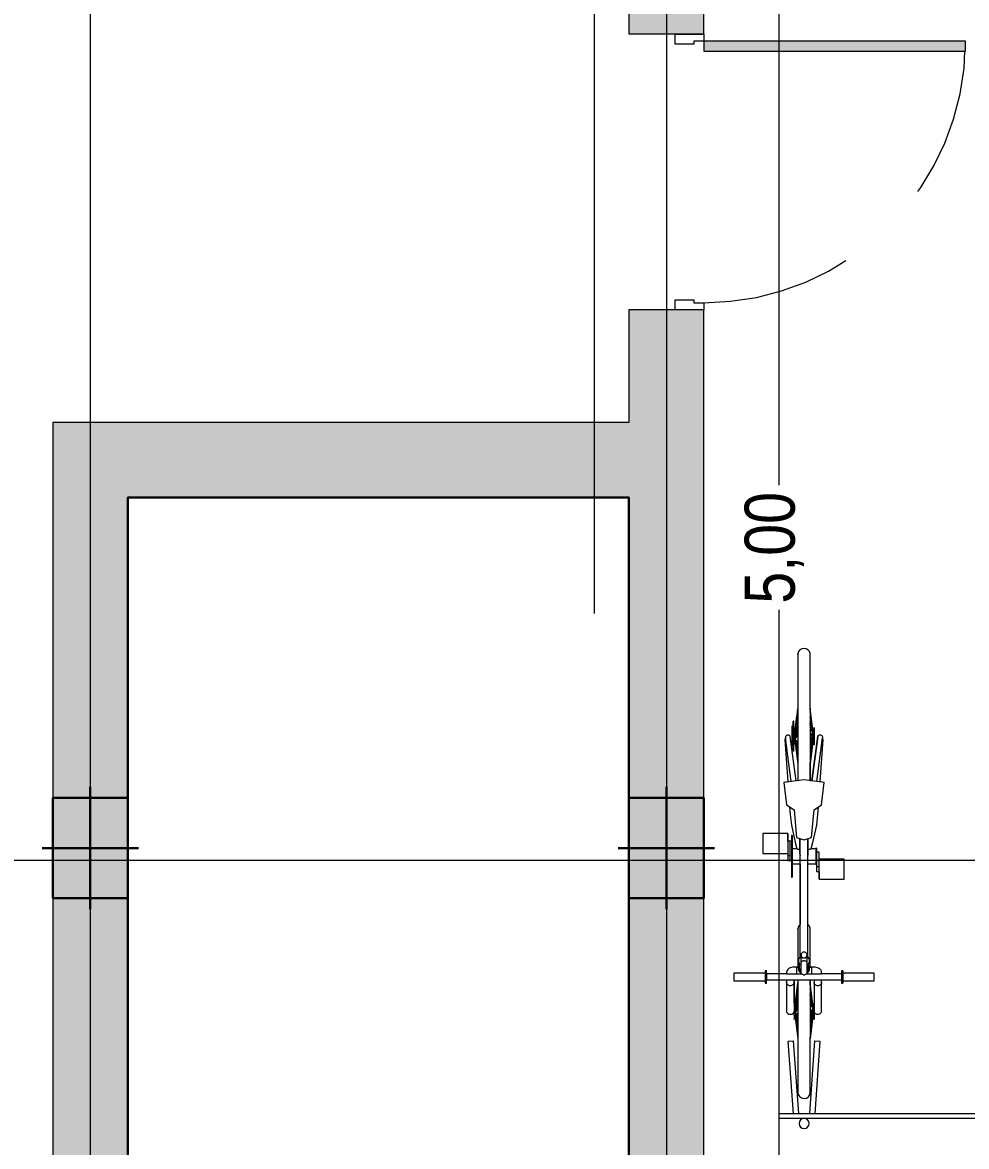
# Model space of a CAD drawing. Header units: centimetres. Extents: x -4381 to 5639, y -3920 to 4826.
# Drawn here: x 99.661 to 103.43, y 70.899 to 75.388 of the extents above; entities that cross this region are included whole.
import ezdxf

# ---------------------------------------------------------------- set-up
doc = ezdxf.new("R2010")
doc.units = ezdxf.units.CM
doc.header["$MEASUREMENT"] = 0
doc.linetypes.add('Dashed', pattern=[0.564444, 0.282222, -0.282222])
doc.linetypes.add('POINTILLE', pattern=[0.1, 0.06, -0.04])
for name, color, linetype, lineweight in [('01- MOBILIER_Pen_No__7', 7, 'Continuous', 5), ('0_Pen_No__1', 7, 'Continuous', 5), ('Cotations_Pen_No__2', 8, 'Continuous', 5), ('Dalles_Pen_No__1', 7, 'Continuous', 5), ('FILES_Pen_No__101', 252, 'Continuous', 5), ('FILES_Pen_No__2', 8, 'Continuous', 5), ('Poteaux Hafsa', 4, 'Continuous', 30), ('Structural - Bearing_Pen_No__1', 7, 'Continuous', 5), ('Structural - Bearing_Pen_No__7', 7, 'Continuous', 5), ('Voile ha', 200, 'Continuous', 30)]:
    doc.layers.add(name, color=color, linetype=linetype, lineweight=lineweight)
doc.layers.add('0_Pen_No__58', color=7, linetype='Continuous', lineweight=5, true_color=0xdf0000)
doc.layers.add('Elevator_Pen_No__161', color=7, linetype='Continuous', lineweight=5, true_color=0x6a6a6a)
doc.layers.add('Structural - Bearing', color=7, linetype='Continuous')
doc.styles.add('GENERATED_STYLE_2', font='')
doc.styles.get('GENERATED_STYLE_2').set_extended_font_data('Arial Narrow Occidental')

# ---------------------------------------------------------------- blocks, each defined once
blk = doc.blocks.new('P1')
at = {"layer": 'Poteaux Hafsa', "lineweight": 30}
blk.add_hatch(color=256, dxfattribs=at).paths.add_polyline_path([(0, 0.3), (0, 0), (0.4, 0), (0.4, 0.3)])
at = {"layer": 'Poteaux Hafsa', "color": 144, "lineweight": 30}
for p, q in [((0.2, -0.0418), (0.2, 0.3418)), ((0.4441, 0.15), (-0.0441, 0.15))]:
    blk.add_line(p, q, dxfattribs=at)
blk.add_lwpolyline([(0, 0.3), (0, 0), (0.4, 0), (0.4, 0.3)], close=True, dxfattribs=at)

msp = doc.modelspace()

# ---------------------------------------------------------------- hatches: boundary and pattern name
at = {"layer": 'Elevator_Pen_No__161', "linetype": 'Continuous', "ltscale": 10}
for points in [[(99.80677, 71.91563), (100.05677, 71.91563), (100.05677, 72.16563), (99.80677, 72.16563)], [(102.10677, 71.91563), (102.35677, 71.91563), (102.35677, 72.16563), (102.10677, 72.16563)]]:
    msp.add_hatch(color=256, dxfattribs=at).paths.add_polyline_path(points)
at = {"layer": 'Structural - Bearing', "linetype": 'Continuous', "lineweight": 0, "ltscale": 10, "true_color": 0x000000}
for points in [[(102.08177, 75.79063), (102.08177, 75.34063), (102.26677, 75.34063), (102.38177, 75.34063), (102.38177, 75.79063)], [(100.08177, 73.49063), (102.08177, 73.49063), (102.08177, 73.79063), (99.78177, 73.79063)]]:
    msp.add_hatch(color=18, dxfattribs=at).paths.add_polyline_path(points)
at = {"layer": 'Structural - Bearing', "linetype": 'Continuous', "lineweight": 0, "ltscale": 10, "true_color": 0xffffff}
msp.add_hatch(color=7, dxfattribs=at).paths.add_polyline_path([(103.42577, 75.31263), (102.38177, 75.31263), (102.38177, 75.27263), (103.42577, 75.27263)])
at = {"layer": 'Structural - Bearing', "linetype": 'Continuous', "lineweight": 0, "ltscale": 10, "true_color": 0x000000}
h = msp.add_hatch(color=18, dxfattribs=at)
h.paths.add_polyline_path([(102.08177, 66.59063), (102.10677, 66.61563), (102.10677, 66.86563), (102.35677, 66.86563), (102.38177, 66.89063), (102.38177, 74.24063), (102.26677, 74.24063), (102.08177, 74.24063)])
h.paths.add_polyline_path([(102.35677, 71.91563), (102.10677, 71.91563), (102.10677, 72.16563), (102.35677, 72.16563)], flags=0)
h = msp.add_hatch(color=18, dxfattribs=at)
h.paths.add_polyline_path([(99.78177, 65.79063), (100.08177, 65.49063), (100.08177, 73.49063), (99.78177, 73.79063)])
h.paths.add_polyline_path([(100.05677, 66.61563), (99.80677, 66.61563), (99.80677, 66.86563), (100.05677, 66.86563)], flags=0)
h.paths.add_polyline_path([(100.05677, 71.91563), (99.80677, 71.91563), (99.80677, 72.16563), (100.05677, 72.16563)], flags=0)

# ---------------------------------------------------------------- linework, layer by layer
at = {"layer": '01- MOBILIER_Pen_No__7', "linetype": 'Continuous', "ltscale": 10}
for p, q in [((102.75679, 72.86671), (102.75647, 72.64581)), ((102.80646, 72.64828), (102.80599, 72.86715)), ((102.75647, 72.64581), (102.74649, 72.5633)), ((102.74649, 72.55425), (102.75647, 72.63798)), ((102.74708, 72.55918), (102.75647, 72.64835)), ((102.75647, 72.64835), (102.75651, 72.35957)), ((102.81647, 72.56349), (102.80646, 72.64828)), ((102.80646, 72.64828), (102.80651, 72.35958)), ((102.81549, 72.57066), (102.80646, 72.64828)), ((102.81647, 72.56349), (102.80647, 72.63648)), ((102.74148, 72.59749), (102.73848, 72.59748)), ((102.74148, 72.59749), (102.73848, 72.59748)), ((102.73848, 72.59748), (102.73848, 72.57748)), ((102.7385, 72.47748), (102.73848, 72.59748)), ((102.74148, 72.57249), (102.74148, 72.59749)), ((102.7415, 72.47749), (102.74148, 72.59749)), ((102.74649, 72.5628), (102.75309, 72.6182)), ((102.74649, 72.54723), (102.75647, 72.61549)), ((102.75219, 72.56448), (102.75648, 72.59376)), ((102.75501, 72.58376), (102.75648, 72.59029)), ((102.80679, 72.61113), (102.80647, 72.61344)), ((102.81647, 72.56164), (102.80647, 72.61275)), ((102.81216, 72.56682), (102.80647, 72.5959)), ((102.73848, 72.57748), (102.73248, 72.57748)), ((102.73248, 72.57748), (102.73249, 72.49748)), ((102.73549, 72.49748), (102.73548, 72.57748)), ((102.74448, 72.55749), (102.74148, 72.57249)), ((102.74448, 72.55749), (102.74148, 72.57249)), ((102.74687, 72.55749), (102.74448, 72.55749)), ((102.74448, 72.55749), (102.74449, 72.51749)), ((102.74687, 72.55749), (102.74448, 72.55749)), ((102.74649, 72.53904), (102.75648, 72.58359)), ((102.74649, 72.5633), (102.74681, 72.56552)), ((102.74649, 72.5633), (102.74649, 72.55769)), ((102.74649, 72.5633), (102.74649, 72.56108)), ((102.74649, 72.5633), (102.74654, 72.56328)), ((102.74649, 72.5628), (102.74687, 72.56269)), ((102.74676, 72.56164), (102.74649, 72.56162)), ((102.7467, 72.56114), (102.74649, 72.56108)), ((102.74649, 72.56069), (102.74658, 72.5611)), ((102.74649, 72.56108), (102.74649, 72.55769)), ((102.74649, 72.56069), (102.74664, 72.56061)), ((102.74649, 72.55925), (102.74708, 72.55918)), ((102.74649, 72.55769), (102.74692, 72.55789)), ((102.74692, 72.55789), (102.74649, 72.55769)), ((102.74649, 72.55425), (102.74649, 72.55307)), ((102.74649, 72.55307), (102.74735, 72.55315)), ((102.74649, 72.54723), (102.74649, 72.54501)), ((102.74649, 72.53066), (102.75648, 72.54613)), ((102.74649, 72.54501), (102.74792, 72.54542)), ((102.74692, 72.55789), (102.74687, 72.55749)), ((102.74947, 72.53737), (102.75648, 72.56864)), ((102.75648, 72.55749), (102.75398, 72.55749)), ((102.75502, 72.56211), (102.75648, 72.56437)), ((102.8085, 72.57527), (102.80648, 72.58803)), ((102.81648, 72.55688), (102.80648, 72.57994)), ((102.81349, 72.55512), (102.80648, 72.5713)), ((102.80758, 72.5575), (102.80648, 72.56165)), ((102.81246, 72.5575), (102.80648, 72.5575)), ((102.8135, 72.54808), (102.80648, 72.54263)), ((102.81648, 72.54633), (102.80648, 72.53856)), ((102.81102, 72.5575), (102.80873, 72.5661)), ((102.81139, 72.5686), (102.81066, 72.57449)), ((102.81132, 72.5575), (102.81066, 72.56164)), ((102.81349, 72.55512), (102.81648, 72.55353)), ((102.81648, 72.54978), (102.8135, 72.54808)), ((102.81546, 72.55922), (102.81648, 72.5588)), ((102.81603, 72.55791), (102.81648, 72.55824)), ((102.81603, 72.55791), (102.81648, 72.55794)), ((102.81648, 72.55794), (102.81603, 72.55791)), ((102.81621, 72.5575), (102.81603, 72.55791)), ((102.81848, 72.5575), (102.81621, 72.5575)), ((102.81848, 72.5575), (102.81621, 72.5575)), ((102.81648, 72.55824), (102.81641, 72.55883)), ((102.81648, 72.55794), (102.81647, 72.56349)), ((102.81648, 72.55824), (102.81647, 72.56349)), ((102.81648, 72.55794), (102.81648, 72.55824)), ((102.81648, 72.55353), (102.81648, 72.55688)), ((102.81648, 72.54633), (102.81648, 72.54978)), ((102.82148, 72.5725), (102.81848, 72.5575)), ((102.82148, 72.5725), (102.81848, 72.5575)), ((102.81848, 72.5575), (102.81849, 72.5175)), ((102.82149, 72.5025), (102.82148, 72.5725)), ((102.82148, 72.5725), (102.82149, 72.5025)), ((102.70815, 72.52393), (102.70485, 72.5237)), ((102.70485, 72.5237), (102.7167, 72.35459)), ((102.70715, 72.53446), (102.70696, 72.53274)), ((102.70696, 72.53274), (102.70815, 72.52393)), ((102.70772, 72.53608), (102.70715, 72.53446)), ((102.73086, 72.35636), (102.70715, 72.5313)), ((102.70866, 72.5376), (102.70772, 72.53608)), ((102.70975, 72.53877), (102.70866, 72.5376)), ((102.71179, 72.54026), (102.70975, 72.53877)), ((102.71252, 72.54059), (102.71179, 72.54026)), ((102.71414, 72.54119), (102.71252, 72.54059)), ((102.71584, 72.54154), (102.71414, 72.54119)), ((102.71757, 72.54165), (102.71584, 72.54154)), ((102.71928, 72.5415), (102.71757, 72.54165)), ((102.72092, 72.54111), (102.71928, 72.5415)), ((102.72244, 72.54048), (102.72092, 72.54111)), ((102.72379, 72.53963), (102.72244, 72.54048)), ((102.72493, 72.53859), (102.72379, 72.53963)), ((102.72601, 72.53711), (102.72493, 72.53859)), ((102.72671, 72.53539), (102.72601, 72.53711)), ((102.73186, 72.49739), (102.72671, 72.53539)), ((102.75063, 72.35884), (102.72671, 72.53539)), ((102.74449, 72.51749), (102.74149, 72.50249)), ((102.74792, 72.51749), (102.74449, 72.51749)), ((102.74649, 72.53904), (102.74649, 72.53604)), ((102.74649, 72.53604), (102.74947, 72.53737)), ((102.74649, 72.53066), (102.74649, 72.52725)), ((102.74649, 72.52725), (102.74947, 72.5289)), ((102.74649, 72.5231), (102.74649, 72.51969)), ((102.74948, 72.52146), (102.74649, 72.5231)), ((102.74649, 72.51969), (102.75649, 72.50422)), ((102.74649, 72.51728), (102.7465, 72.51428)), ((102.74869, 72.5163), (102.74649, 72.51728)), ((102.7465, 72.51428), (102.7465, 72.51167)), ((102.7465, 72.51428), (102.7565, 72.46973)), ((102.74659, 72.51387), (102.7465, 72.51389)), ((102.7465, 72.51167), (102.7565, 72.44342)), ((102.74682, 72.50945), (102.7565, 72.42844)), ((102.74688, 72.51749), (102.74693, 72.51709)), ((102.74947, 72.5289), (102.75649, 72.53975)), ((102.74948, 72.52146), (102.75649, 72.5106)), ((102.74978, 72.51461), (102.75649, 72.48469)), ((102.75044, 72.51359), (102.75093, 72.50949)), ((102.75649, 72.51749), (102.75204, 72.51749)), ((102.75213, 72.51096), (102.75503, 72.49122)), ((102.7522, 72.51049), (102.75649, 72.49138)), ((102.75399, 72.51749), (102.75503, 72.51287)), ((102.8135, 72.53977), (102.80649, 72.51334)), ((102.81648, 72.53806), (102.80649, 72.5004)), ((102.81648, 72.52972), (102.80649, 72.46668)), ((102.81178, 72.52035), (102.80649, 72.48696)), ((102.80759, 72.5175), (102.80649, 72.5175)), ((102.81648, 72.52232), (102.8065, 72.44156)), ((102.81584, 72.5171), (102.8065, 72.42798)), ((102.81648, 72.51369), (102.8065, 72.42671)), ((102.8065, 72.42798), (102.81648, 72.51151)), ((102.81067, 72.51335), (102.80874, 72.5089)), ((102.81133, 72.5175), (102.81102, 72.5175)), ((102.83626, 72.53541), (102.8124, 72.35885)), ((102.8124, 72.35885), (102.83626, 72.53541)), ((102.81648, 72.5412), (102.8135, 72.53977)), ((102.81648, 72.53217), (102.81477, 72.5316)), ((102.81634, 72.51157), (102.8155, 72.50433)), ((102.81648, 72.52379), (102.81552, 72.52365)), ((102.81648, 72.51706), (102.81584, 72.5171)), ((102.81849, 72.5175), (102.81589, 72.5175)), ((102.81604, 72.51709), (102.81621, 72.5175)), ((102.81621, 72.5175), (102.81604, 72.51709)), ((102.81648, 72.51706), (102.81604, 72.51709)), ((102.81605, 72.51291), (102.81648, 72.51369)), ((102.81648, 72.51279), (102.81605, 72.51291)), ((102.81621, 72.5175), (102.81849, 72.5175)), ((102.81648, 72.51151), (102.81634, 72.51157)), ((102.81642, 72.51617), (102.81648, 72.51619)), ((102.81648, 72.53806), (102.81648, 72.5412)), ((102.81648, 72.52972), (102.81648, 72.53217)), ((102.81648, 72.52232), (102.81648, 72.52379)), ((102.81648, 72.51151), (102.81648, 72.51706)), ((102.81648, 72.51619), (102.81648, 72.51706)), ((102.81648, 72.51151), (102.81648, 72.51619)), ((102.81849, 72.5175), (102.82149, 72.5025)), ((102.82149, 72.5025), (102.81849, 72.5175)), ((102.83217, 72.35638), (102.85582, 72.53133)), ((102.83675, 72.53678), (102.83626, 72.53541)), ((102.83855, 72.53917), (102.83675, 72.53678)), ((102.84186, 72.54106), (102.83855, 72.53917)), ((102.84506, 72.54166), (102.84186, 72.54106)), ((102.84827, 72.54137), (102.84506, 72.54166)), ((102.84633, 72.35461), (102.85813, 72.52372)), ((102.85122, 72.54026), (102.84827, 72.54137)), ((102.85382, 72.53824), (102.85122, 72.54026)), ((102.85549, 72.53564), (102.85382, 72.53824)), ((102.85482, 72.52396), (102.85601, 72.53276)), ((102.85813, 72.52372), (102.85482, 72.52396)), ((102.85601, 72.53276), (102.85549, 72.53564)), ((102.73249, 72.49748), (102.73186, 72.49739)), ((102.73549, 72.49748), (102.73249, 72.49748)), ((102.7415, 72.47749), (102.7385, 72.47748)), ((102.75312, 72.45677), (102.7565, 72.42663)), ((102.75456, 72.47835), (102.7565, 72.46515)), ((102.75475, 72.47753), (102.75503, 72.47515)), ((102.80851, 72.49972), (102.80649, 72.49505)), ((102.80651, 72.35958), (102.8065, 72.42798)), ((102.78151, 72.3627), (102.70152, 72.35269)), ((102.7167, 72.35459), (102.70152, 72.35269)), ((102.70152, 72.35269), (102.71153, 72.26269)), ((102.86152, 72.35272), (102.78151, 72.3627)), ((102.8124, 72.35885), (102.80651, 72.35958)), ((102.86152, 72.35272), (102.84633, 72.35461)), ((102.85153, 72.26272), (102.86152, 72.35272)), ((102.71153, 72.26269), (102.72371, 72.25457)), ((102.71153, 72.26269), (102.74153, 72.2427)), ((102.72371, 72.25457), (102.72582, 72.22443)), ((102.74153, 72.2427), (102.75155, 72.1327)), ((102.81155, 72.13271), (102.82153, 72.24271)), ((102.82153, 72.24271), (102.85153, 72.26272)), ((102.83725, 72.22445), (102.83935, 72.25459)), ((102.83935, 72.25459), (102.85153, 72.26272)), ((102.72582, 72.22443), (102.73106, 72.18184)), ((102.83203, 72.18186), (102.83725, 72.22445)), ((102.71655, 72.14878), (102.61655, 72.14877)), ((102.61655, 72.14877), (102.61656, 72.06877)), ((102.71655, 72.11818), (102.71655, 72.14878)), ((102.71655, 72.14878), (102.71657, 72.04124)), ((102.73106, 72.18184), (102.74637, 72.11285)), ((102.81674, 72.11286), (102.83203, 72.18186)), ((102.73155, 72.11818), (102.71655, 72.11818)), ((102.72657, 72.04125), (102.72655, 72.11818)), ((102.73455, 72.14048), (102.73155, 72.14048)), ((102.73155, 72.14048), (102.73155, 72.11818)), ((102.73155, 72.14048), (102.73158, 71.97448)), ((102.73155, 72.14048), (102.73455, 72.14048)), ((102.73456, 72.08748), (102.73455, 72.14048)), ((102.73455, 72.14048), (102.73458, 71.97448)), ((102.74637, 72.11285), (102.75317, 72.08749)), ((102.75155, 72.1327), (102.78155, 72.1227)), ((102.76456, 72.06775), (102.76455, 72.12837)), ((102.76663, 71.65614), (102.76655, 72.1277)), ((102.78155, 72.1227), (102.81155, 72.13271)), ((102.79663, 71.65615), (102.79655, 72.12771)), ((102.79856, 72.06776), (102.79855, 72.12837)), ((102.80995, 72.0875), (102.81674, 72.11286)), ((102.61656, 72.06877), (102.71656, 72.06878)), ((102.71656, 72.06878), (102.71657, 72.04124)), ((102.72656, 72.06004), (102.71656, 72.06004)), ((102.75317, 72.08749), (102.73456, 72.08748)), ((102.75317, 72.08749), (102.75384, 72.08729)), ((102.75384, 72.08729), (102.7548, 72.08703)), ((102.7548, 72.08703), (102.75578, 72.08679)), ((102.75578, 72.08679), (102.75713, 72.08649)), ((102.75713, 72.08649), (102.75869, 72.08621)), ((102.75869, 72.08621), (102.76038, 72.08598)), ((102.76038, 72.08598), (102.76217, 72.08583)), ((102.76217, 72.08583), (102.76398, 72.08577)), ((102.76398, 72.08577), (102.76456, 72.08579)), ((102.76456, 72.06775), (102.76482, 72.06493)), ((102.76482, 72.06493), (102.76533, 72.06304)), ((102.76533, 72.06304), (102.76559, 72.06209)), ((102.76559, 72.06209), (102.76656, 72.05995)), ((102.79656, 72.05996), (102.79754, 72.0621)), ((102.79754, 72.0621), (102.79765, 72.06252)), ((102.79765, 72.06252), (102.7983, 72.06493)), ((102.7983, 72.06493), (102.79856, 72.06776)), ((102.79856, 72.0858), (102.79914, 72.08578)), ((102.79914, 72.08578), (102.80095, 72.08583)), ((102.80095, 72.08583), (102.80273, 72.08599)), ((102.80273, 72.08599), (102.80443, 72.08622)), ((102.80443, 72.08622), (102.80599, 72.0865)), ((102.80599, 72.0865), (102.80734, 72.0868)), ((102.80734, 72.0868), (102.80825, 72.08703)), ((102.80825, 72.08703), (102.80845, 72.08708)), ((102.80845, 72.08708), (102.80978, 72.08744)), ((102.80978, 72.08744), (102.80995, 72.0875)), ((102.82856, 72.0875), (102.80995, 72.0875)), ((102.83156, 72.0905), (102.82856, 72.0905)), ((102.82856, 72.0905), (102.82856, 72.0875)), ((102.82856, 72.0905), (102.82857, 72.0245)), ((102.82856, 72.0905), (102.83156, 72.0905)), ((102.83156, 72.07374), (102.83156, 72.0905)), ((102.83156, 72.0905), (102.83157, 71.9968)), ((102.84156, 72.07374), (102.83156, 72.07374)), ((102.84157, 72.0462), (102.84156, 72.07374)), ((102.84158, 71.9662), (102.84156, 72.07374)), ((102.71657, 72.04124), (102.73157, 72.04125)), ((102.73157, 72.04125), (102.73158, 71.97448)), ((102.73457, 72.02748), (102.76657, 72.02749)), ((102.73458, 71.97448), (102.73457, 72.02748)), ((102.76657, 72.02749), (102.76661, 71.78521)), ((102.79657, 72.02749), (102.82857, 72.0275)), ((102.79661, 71.78524), (102.79657, 72.02749)), ((102.82857, 72.0275), (102.82857, 72.0245)), ((102.82857, 72.0245), (102.83157, 72.0245)), ((102.82857, 72.0245), (102.83157, 72.0245)), ((102.83157, 72.0245), (102.83157, 71.9968)), ((102.84157, 72.0156), (102.83157, 72.01559)), ((102.94157, 72.04621), (102.84157, 72.0462)), ((102.94158, 71.96621), (102.94157, 72.04621)), ((102.73158, 71.97448), (102.73458, 71.97448)), ((102.73158, 71.97448), (102.73458, 71.97448)), ((102.83157, 71.9968), (102.84157, 71.9968)), ((102.84157, 71.9968), (102.84158, 71.9662)), ((102.84158, 71.9662), (102.94158, 71.96621)), ((102.75679, 71.76737), (102.75664, 71.61526)), ((102.80661, 71.76565), (102.80617, 71.76998)), ((102.80663, 71.61527), (102.80661, 71.76565)), ((102.76096, 71.64796), (102.75997, 71.64438)), ((102.76258, 71.65132), (102.76096, 71.64796)), ((102.76478, 71.65435), (102.76258, 71.65132)), ((102.76749, 71.65697), (102.76478, 71.65435)), ((102.76963, 71.65842), (102.76749, 71.65697)), ((102.76981, 71.66548), (102.76963, 71.66347)), ((102.76963, 71.66347), (102.76981, 71.66146)), ((102.76964, 71.58756), (102.76963, 71.66347)), ((102.76981, 71.65628), (102.76963, 71.65752)), ((102.77035, 71.66744), (102.76981, 71.66548)), ((102.76981, 71.66146), (102.77035, 71.65951)), ((102.77035, 71.65507), (102.76981, 71.65628)), ((102.77035, 71.65951), (102.77124, 71.65768)), ((102.77124, 71.65394), (102.77035, 71.65507)), ((102.77124, 71.66927), (102.77036, 71.66744)), ((102.77243, 71.67092), (102.77124, 71.66927)), ((102.77124, 71.65768), (102.77244, 71.65602)), ((102.77244, 71.65292), (102.77124, 71.65394)), ((102.77391, 71.67235), (102.77243, 71.67092)), ((102.77244, 71.65602), (102.77392, 71.65459)), ((102.77392, 71.65204), (102.77244, 71.65292)), ((102.77563, 71.67351), (102.77391, 71.67235)), ((102.77392, 71.65459), (102.77563, 71.65343)), ((102.77563, 71.65132), (102.77392, 71.65204)), ((102.77752, 71.67436), (102.77563, 71.67351)), ((102.77563, 71.65343), (102.77753, 71.65258)), ((102.77753, 71.6508), (102.77563, 71.65132)), ((102.77954, 71.67489), (102.77752, 71.67436)), ((102.77753, 71.65258), (102.77955, 71.65206)), ((102.77955, 71.65047), (102.77753, 71.6508)), ((102.78163, 71.67506), (102.77954, 71.67489)), ((102.77955, 71.65206), (102.78163, 71.65188)), ((102.78163, 71.65036), (102.77955, 71.65047)), ((102.78371, 71.67489), (102.78163, 71.67506)), ((102.78163, 71.65188), (102.78371, 71.65206)), ((102.78371, 71.65047), (102.78163, 71.65036)), ((102.78573, 71.67437), (102.78371, 71.67489)), ((102.78371, 71.65206), (102.78573, 71.65258)), ((102.78574, 71.6508), (102.78371, 71.65047)), ((102.78763, 71.67351), (102.78573, 71.67437)), ((102.78573, 71.65258), (102.78763, 71.65344)), ((102.78763, 71.65132), (102.78574, 71.6508)), ((102.78934, 71.67235), (102.78763, 71.67351)), ((102.78763, 71.65344), (102.78934, 71.6546)), ((102.78934, 71.65204), (102.78763, 71.65132)), ((102.79082, 71.67093), (102.78934, 71.67235)), ((102.78934, 71.6546), (102.79082, 71.65602)), ((102.79082, 71.65292), (102.78934, 71.65204)), ((102.79202, 71.66927), (102.79082, 71.67093)), ((102.79082, 71.65602), (102.79202, 71.65768)), ((102.79202, 71.65394), (102.79082, 71.65292)), ((102.7929, 71.66744), (102.79202, 71.66927)), ((102.79202, 71.65768), (102.79291, 71.65951)), ((102.79291, 71.65507), (102.79202, 71.65394)), ((102.79345, 71.66549), (102.7929, 71.66744)), ((102.79291, 71.65951), (102.79345, 71.66146)), ((102.79345, 71.65628), (102.79291, 71.65507)), ((102.79363, 71.66347), (102.79345, 71.66549)), ((102.79345, 71.66146), (102.79363, 71.66347)), ((102.79363, 71.65752), (102.79345, 71.65628)), ((102.79364, 71.58756), (102.79363, 71.66347)), ((102.79577, 71.65698), (102.79363, 71.65843)), ((102.79848, 71.65436), (102.79577, 71.65698)), ((102.80068, 71.65133), (102.79848, 71.65436)), ((102.8023, 71.64797), (102.80068, 71.65133)), ((102.8033, 71.64439), (102.8023, 71.64797)), ((102.71653, 71.60559), (102.71314, 71.60055)), ((102.7211, 71.60927), (102.71653, 71.60559)), ((102.72637, 71.61166), (102.7211, 71.60927)), ((102.73625, 71.61415), (102.72637, 71.61166)), ((102.7464, 71.61514), (102.73625, 71.61415)), ((102.75664, 71.61526), (102.7464, 71.61514)), ((102.75164, 71.61526), (102.75164, 71.58755)), ((102.75164, 71.61526), (102.76072, 71.61526)), ((102.75997, 71.64438), (102.75963, 71.64069)), ((102.75963, 71.63992), (102.75963, 71.64069)), ((102.75963, 71.64069), (102.75997, 71.637)), ((102.75963, 71.63992), (102.75997, 71.63623)), ((102.75997, 71.61255), (102.75964, 71.60886)), ((102.75964, 71.60886), (102.75997, 71.60517)), ((102.75964, 71.60808), (102.75964, 71.60886)), ((102.75964, 71.60808), (102.75997, 71.60439)), ((102.75997, 71.637), (102.76096, 71.63343)), ((102.75997, 71.63623), (102.76096, 71.63265)), ((102.76096, 71.61613), (102.75997, 71.61255)), ((102.75997, 71.60517), (102.76097, 71.60159)), ((102.75997, 71.60439), (102.76097, 71.60081)), ((102.76096, 71.63343), (102.76258, 71.63007)), ((102.76096, 71.63265), (102.76258, 71.62929)), ((102.76258, 71.61948), (102.76096, 71.61613)), ((102.76258, 71.63007), (102.76478, 71.62703)), ((102.76258, 71.62929), (102.76478, 71.62626)), ((102.76364, 71.62094), (102.76258, 71.61948)), ((102.76364, 71.60886), (102.76363, 71.62784)), ((102.76364, 71.60886), (102.76391, 71.60584)), ((102.76391, 71.60584), (102.76472, 71.60291)), ((102.76472, 71.60291), (102.76605, 71.60017)), ((102.76478, 71.62703), (102.76749, 71.62442)), ((102.76478, 71.62626), (102.76749, 71.62364)), ((102.76749, 71.62442), (102.76964, 71.62297)), ((102.76749, 71.62364), (102.76964, 71.62219)), ((102.76982, 71.63414), (102.76963, 71.63294)), ((102.77036, 71.6353), (102.76982, 71.63414)), ((102.77124, 71.63639), (102.77036, 71.6353)), ((102.77244, 71.63737), (102.77124, 71.63639)), ((102.77392, 71.63822), (102.77244, 71.63737)), ((102.77563, 71.63891), (102.77392, 71.63822)), ((102.77753, 71.63941), (102.77563, 71.63891)), ((102.77955, 71.63972), (102.77753, 71.63941)), ((102.78163, 71.63983), (102.77955, 71.63972)), ((102.78372, 71.63972), (102.78163, 71.63983)), ((102.78574, 71.63941), (102.78372, 71.63972)), ((102.78763, 71.63891), (102.78574, 71.63941)), ((102.78935, 71.63822), (102.78763, 71.63891)), ((102.79083, 71.63737), (102.78935, 71.63822)), ((102.79203, 71.63639), (102.79083, 71.63737)), ((102.79291, 71.6353), (102.79203, 71.63639)), ((102.79345, 71.63414), (102.79291, 71.6353)), ((102.79363, 71.63295), (102.79345, 71.63414)), ((102.79363, 71.62297), (102.79578, 71.62442)), ((102.79364, 71.6222), (102.79578, 71.62364)), ((102.79578, 71.62442), (102.79849, 71.62704)), ((102.79578, 71.62364), (102.79849, 71.62626)), ((102.79723, 71.60017), (102.79855, 71.60292)), ((102.79849, 71.62704), (102.80069, 71.63008)), ((102.79849, 71.62626), (102.80069, 71.6293)), ((102.79855, 71.60292), (102.79936, 71.60585)), ((102.79936, 71.60585), (102.79964, 71.60886)), ((102.79964, 71.60886), (102.79963, 71.62785)), ((102.80069, 71.61949), (102.79964, 71.62094)), ((102.80069, 71.63008), (102.80231, 71.63343)), ((102.80069, 71.6293), (102.80231, 71.63266)), ((102.80231, 71.61613), (102.80069, 71.61949)), ((102.80231, 71.63343), (102.8033, 71.63701)), ((102.80231, 71.63266), (102.8033, 71.63623)), ((102.8033, 71.61256), (102.80231, 71.61613)), ((102.80231, 71.6016), (102.8033, 71.60518)), ((102.80231, 71.60082), (102.8033, 71.6044)), ((102.80255, 71.61527), (102.81164, 71.61527)), ((102.80363, 71.6407), (102.8033, 71.64439)), ((102.8033, 71.63701), (102.80363, 71.6407)), ((102.8033, 71.63623), (102.80363, 71.63992)), ((102.80364, 71.60887), (102.8033, 71.61256)), ((102.8033, 71.60518), (102.80364, 71.60887)), ((102.8033, 71.6044), (102.80364, 71.60809)), ((102.80363, 71.63992), (102.80363, 71.6407)), ((102.80364, 71.60809), (102.80364, 71.60887)), ((102.81687, 71.61515), (102.80663, 71.61527)), ((102.81164, 71.61527), (102.81164, 71.58756)), ((102.8267, 71.61423), (102.81687, 71.61515)), ((102.83472, 71.61249), (102.8267, 71.61423)), ((102.83978, 71.61062), (102.83472, 71.61249)), ((102.84419, 71.60803), (102.83978, 71.61062)), ((102.84831, 71.60381), (102.84419, 71.60803)), ((102.85073, 71.59882), (102.84831, 71.60381)), ((102.62664, 71.59052), (102.50164, 71.5905)), ((102.50164, 71.5905), (102.50165, 71.56062)), ((102.50165, 71.56062), (102.62665, 71.56064)), ((102.63164, 71.60049), (102.62664, 71.60048)), ((102.62664, 71.60048), (102.62664, 71.59052)), ((102.62664, 71.60048), (102.62665, 71.55067)), ((102.62665, 71.56064), (102.62665, 71.55067)), ((102.63164, 71.58753), (102.63164, 71.60049)), ((102.71164, 71.58755), (102.63164, 71.58753)), ((102.63164, 71.58753), (102.63164, 71.56363)), ((102.63164, 71.56363), (102.71164, 71.56364)), ((102.63165, 71.55068), (102.63164, 71.56363)), ((102.71314, 71.60055), (102.71164, 71.59384)), ((102.71164, 71.59384), (102.71164, 71.58755)), ((102.71164, 71.58755), (102.77245, 71.58756)), ((102.71164, 71.56364), (102.85164, 71.56366)), ((102.71164, 71.56364), (102.71167, 71.43773)), ((102.74165, 71.56364), (102.75665, 71.56365)), ((102.74166, 71.47531), (102.74165, 71.56364)), ((102.74165, 71.56364), (102.74167, 71.40531)), ((102.75665, 71.56365), (102.75665, 71.55013)), ((102.75665, 71.56365), (102.75668, 71.32867)), ((102.76097, 71.60159), (102.76259, 71.59823)), ((102.76097, 71.60081), (102.76259, 71.59746)), ((102.76259, 71.59823), (102.76479, 71.5952)), ((102.76259, 71.59746), (102.76479, 71.59442)), ((102.76479, 71.5952), (102.7675, 71.59258)), ((102.76479, 71.59442), (102.7675, 71.5918)), ((102.76605, 71.60017), (102.76785, 71.59768)), ((102.7675, 71.59258), (102.76964, 71.59113)), ((102.7675, 71.5918), (102.76964, 71.59036)), ((102.76785, 71.59768), (102.76964, 71.59596)), ((102.77245, 71.58756), (102.77393, 71.5872)), ((102.77393, 71.5872), (102.77564, 71.58648)), ((102.77564, 71.58648), (102.77754, 71.58543)), ((102.77754, 71.58543), (102.77956, 71.58409)), ((102.77956, 71.58409), (102.78164, 71.58249)), ((102.78164, 71.58249), (102.78373, 71.58409)), ((102.78373, 71.58409), (102.78575, 71.58544)), ((102.78575, 71.58544), (102.78764, 71.58648)), ((102.78764, 71.58648), (102.78935, 71.5872)), ((102.78935, 71.5872), (102.79083, 71.58756)), ((102.79083, 71.58756), (102.85164, 71.58757)), ((102.79364, 71.59596), (102.79543, 71.59769)), ((102.79364, 71.59114), (102.79578, 71.59259)), ((102.79364, 71.59036), (102.79578, 71.59181)), ((102.79543, 71.59769), (102.79723, 71.60017)), ((102.79578, 71.59259), (102.79849, 71.59521)), ((102.79578, 71.59181), (102.79849, 71.59443)), ((102.79849, 71.59521), (102.80069, 71.59824)), ((102.79849, 71.59443), (102.80069, 71.59746)), ((102.80069, 71.59824), (102.80231, 71.6016)), ((102.80069, 71.59746), (102.80231, 71.60082)), ((102.80664, 71.56365), (102.82165, 71.56366)), ((102.80664, 71.55202), (102.80664, 71.56365)), ((102.80664, 71.56365), (102.80668, 71.32863)), ((102.82165, 71.56366), (102.82166, 71.47533)), ((102.82165, 71.56366), (102.82167, 71.40533)), ((102.85164, 71.59386), (102.85073, 71.59882)), ((102.85164, 71.58757), (102.85164, 71.59386)), ((102.93164, 71.58758), (102.85164, 71.58757)), ((102.85164, 71.56366), (102.93164, 71.56367)), ((102.85167, 71.43775), (102.85164, 71.56366)), ((102.93664, 71.60054), (102.93164, 71.60053)), ((102.93164, 71.60053), (102.93164, 71.58758)), ((102.93164, 71.58758), (102.93164, 71.56367)), ((102.93164, 71.56367), (102.93165, 71.55072)), ((102.93664, 71.59057), (102.93664, 71.60054)), ((102.93664, 71.60054), (102.93665, 71.55073)), ((103.06164, 71.59059), (102.93664, 71.59057)), ((102.93665, 71.56069), (103.06165, 71.56071)), ((102.93665, 71.55073), (102.93665, 71.56069)), ((103.06165, 71.56071), (103.06164, 71.59059)), ((102.62665, 71.55067), (102.63165, 71.55068)), ((102.71187, 71.5525), (102.71165, 71.55502)), ((102.71255, 71.55006), (102.71187, 71.5525)), ((102.71366, 71.54777), (102.71255, 71.55006)), ((102.71516, 71.5457), (102.71366, 71.54777)), ((102.71701, 71.54392), (102.71516, 71.5457)), ((102.71915, 71.54247), (102.71701, 71.54392)), ((102.72152, 71.5414), (102.71915, 71.54247)), ((102.72404, 71.54075), (102.72152, 71.5414)), ((102.72665, 71.54053), (102.72404, 71.54075)), ((102.72925, 71.54075), (102.72665, 71.54053)), ((102.73178, 71.5414), (102.72925, 71.54075)), ((102.73415, 71.54247), (102.73178, 71.5414)), ((102.73629, 71.54392), (102.73415, 71.54247)), ((102.73814, 71.54571), (102.73629, 71.54392)), ((102.73964, 71.54778), (102.73814, 71.54571)), ((102.74074, 71.55007), (102.73964, 71.54778)), ((102.74142, 71.5525), (102.74074, 71.55007)), ((102.74165, 71.55502), (102.74142, 71.5525)), ((102.74667, 71.46362), (102.75665, 71.55196)), ((102.75665, 71.55013), (102.74667, 71.46628)), ((102.74667, 71.45378), (102.75665, 71.53094)), ((102.74738, 71.45927), (102.75665, 71.54762)), ((102.81665, 71.46606), (102.80664, 71.55202)), ((102.81313, 71.49448), (102.80664, 71.55202)), ((102.81665, 71.46606), (102.80665, 71.54683)), ((102.81665, 71.46578), (102.80665, 71.52879)), ((102.82187, 71.55252), (102.82165, 71.55503)), ((102.82255, 71.55008), (102.82187, 71.55252)), ((102.82366, 71.54779), (102.82255, 71.55008)), ((102.82516, 71.54572), (102.82366, 71.54779)), ((102.82701, 71.54394), (102.82516, 71.54572)), ((102.82915, 71.54249), (102.82701, 71.54394)), ((102.83152, 71.54142), (102.82915, 71.54249)), ((102.83404, 71.54077), (102.83152, 71.54142)), ((102.83665, 71.54055), (102.83404, 71.54077)), ((102.83925, 71.54077), (102.83665, 71.54055)), ((102.84178, 71.54142), (102.83925, 71.54077)), ((102.84415, 71.54249), (102.84178, 71.54142)), ((102.84629, 71.54394), (102.84415, 71.54249)), ((102.84814, 71.54573), (102.84629, 71.54394)), ((102.84964, 71.54779), (102.84814, 71.54573)), ((102.85074, 71.55008), (102.84964, 71.54779)), ((102.85142, 71.55252), (102.85074, 71.55008)), ((102.85165, 71.55504), (102.85142, 71.55252)), ((102.93165, 71.55072), (102.93665, 71.55073)), ((102.74466, 71.46031), (102.74166, 71.47531)), ((102.74466, 71.46031), (102.74166, 71.47531)), ((102.74667, 71.44605), (102.75666, 71.50333)), ((102.74667, 71.46628), (102.74861, 71.4813)), ((102.74667, 71.43764), (102.75666, 71.46811)), ((102.75048, 71.44925), (102.75666, 71.4847)), ((102.75493, 71.49342), (102.75665, 71.50677)), ((102.75519, 71.49546), (102.75665, 71.50385)), ((102.7552, 71.47631), (102.75666, 71.48077)), ((102.80999, 71.48753), (102.80665, 71.50854)), ((102.80718, 71.49811), (102.80665, 71.50193)), ((102.81666, 71.46242), (102.80665, 71.50008)), ((102.81367, 71.46071), (102.80666, 71.48714)), ((102.80991, 71.46164), (102.80666, 71.47825)), ((102.81236, 71.46033), (102.81084, 71.47137)), ((102.82166, 71.47533), (102.81866, 71.46033)), ((102.82166, 71.47533), (102.81866, 71.46033)), ((102.71167, 71.43773), (102.71312, 71.43311)), ((102.71312, 71.43311), (102.71703, 71.42933)), ((102.71703, 71.42933), (102.72154, 71.42742)), ((102.72154, 71.42742), (102.72667, 71.42676)), ((102.72667, 71.42676), (102.73246, 71.42765)), ((102.73246, 71.42765), (102.73631, 71.42933)), ((102.73631, 71.42933), (102.73816, 71.43068)), ((102.73816, 71.43068), (102.7406, 71.43372)), ((102.7406, 71.43372), (102.74144, 71.43583)), ((102.74167, 71.43774), (102.74144, 71.43583)), ((102.74144, 71.43583), (102.74167, 71.40531)), ((102.74672, 71.46032), (102.74466, 71.46031)), ((102.74672, 71.46032), (102.74466, 71.46031)), ((102.74466, 71.46031), (102.74467, 71.42031)), ((102.74667, 71.46628), (102.74672, 71.46032)), ((102.74667, 71.46628), (102.74667, 71.46255)), ((102.74667, 71.46628), (102.74689, 71.46619)), ((102.74671, 71.46455), (102.74667, 71.46455)), ((102.74667, 71.46422), (102.74715, 71.46412)), ((102.74715, 71.46412), (102.74667, 71.46362)), ((102.74689, 71.4618), (102.74667, 71.46255)), ((102.74667, 71.46113), (102.74689, 71.4618)), ((102.74667, 71.46113), (102.74667, 71.46032)), ((102.74667, 71.46113), (102.7468, 71.46105)), ((102.74667, 71.46032), (102.74667, 71.45928)), ((102.74667, 71.45928), (102.74738, 71.45927)), ((102.74667, 71.45378), (102.74667, 71.45205)), ((102.74667, 71.45205), (102.74775, 71.45225)), ((102.74667, 71.44605), (102.74667, 71.4434)), ((102.74667, 71.4434), (102.74882, 71.4442)), ((102.74667, 71.43764), (102.74667, 71.43438)), ((102.74667, 71.43438), (102.74965, 71.4359)), ((102.74667, 71.42955), (102.74667, 71.42608)), ((102.74667, 71.42955), (102.75667, 71.42955)), ((102.74667, 71.42608), (102.75667, 71.42608)), ((102.74667, 71.42275), (102.74667, 71.4195)), ((102.74966, 71.42124), (102.74667, 71.42275)), ((102.74965, 71.4359), (102.75666, 71.45728)), ((102.7541, 71.46032), (102.75241, 71.46032)), ((102.81666, 71.4564), (102.80666, 71.46417)), ((102.81368, 71.45465), (102.80666, 71.4601)), ((102.81368, 71.44685), (102.80666, 71.43067)), ((102.81666, 71.4451), (102.80667, 71.42203)), ((102.81371, 71.43829), (102.80667, 71.4024)), ((102.81666, 71.43667), (102.80667, 71.38555)), ((102.81666, 71.42868), (102.80668, 71.35568)), ((102.81448, 71.46033), (102.8116, 71.46033)), ((102.81338, 71.46033), (102.81307, 71.46298)), ((102.81367, 71.46071), (102.81666, 71.45928)), ((102.81368, 71.45465), (102.81666, 71.45295)), ((102.81666, 71.44844), (102.81368, 71.44685)), ((102.81666, 71.4395), (102.81371, 71.43829)), ((102.81666, 71.43066), (102.81543, 71.43037)), ((102.81666, 71.42299), (102.81588, 71.42296)), ((102.81639, 71.46342), (102.81666, 71.46333)), ((102.81652, 71.46294), (102.81666, 71.46294)), ((102.81666, 71.46033), (102.81665, 71.46606)), ((102.81665, 71.46606), (102.81666, 71.46294)), ((102.81666, 71.46294), (102.81666, 71.45928)), ((102.81866, 71.46033), (102.81666, 71.46033)), ((102.81866, 71.46033), (102.81666, 71.46033)), ((102.81666, 71.4564), (102.81666, 71.45295)), ((102.81666, 71.44844), (102.81666, 71.4451)), ((102.81666, 71.4395), (102.81666, 71.43667)), ((102.81666, 71.43066), (102.81666, 71.42868)), ((102.81666, 71.42299), (102.81666, 71.42209)), ((102.81866, 71.46033), (102.81867, 71.42033)), ((102.82189, 71.43584), (102.82167, 71.43775)), ((102.82167, 71.40533), (102.82178, 71.4368)), ((102.82178, 71.4368), (102.82257, 71.434)), ((102.82257, 71.434), (102.82368, 71.43226)), ((102.82368, 71.43226), (102.82518, 71.4307)), ((102.82518, 71.4307), (102.82703, 71.42935)), ((102.82703, 71.42935), (102.82917, 71.42825)), ((102.82917, 71.42825), (102.83154, 71.42744)), ((102.83154, 71.42744), (102.83406, 71.42695)), ((102.83406, 71.42695), (102.83667, 71.42678)), ((102.83667, 71.42678), (102.83927, 71.42695)), ((102.83927, 71.42695), (102.84417, 71.42825)), ((102.84417, 71.42825), (102.84631, 71.42935)), ((102.84631, 71.42935), (102.84816, 71.4307)), ((102.84816, 71.4307), (102.85021, 71.43313)), ((102.85021, 71.43313), (102.85144, 71.43585)), ((102.85144, 71.43585), (102.85167, 71.43775)), ((102.74167, 71.40531), (102.74467, 71.42034)), ((102.74467, 71.42031), (102.74167, 71.40531)), ((102.74467, 71.42034), (102.74667, 71.42034)), ((102.74667, 71.42032), (102.74467, 71.42031)), ((102.74667, 71.42034), (102.74668, 71.41435)), ((102.74667, 71.4195), (102.75667, 71.38903)), ((102.74668, 71.41808), (102.74668, 71.41435)), ((102.74721, 71.41788), (102.74668, 71.41808)), ((102.74668, 71.41542), (102.75668, 71.35815)), ((102.74668, 71.41435), (102.75668, 71.32867)), ((102.74668, 71.41435), (102.75668, 71.33719)), ((102.74689, 71.41883), (102.74699, 71.41796)), ((102.74862, 71.39934), (102.75668, 71.32867)), ((102.74966, 71.42124), (102.75667, 71.39986)), ((102.75667, 71.42032), (102.74996, 71.42032)), ((102.75065, 71.42032), (102.75111, 71.41682)), ((102.7521, 71.40295), (102.75668, 71.37678)), ((102.75241, 71.42032), (102.75521, 71.40432)), ((102.75343, 71.39892), (102.75521, 71.38517)), ((102.75411, 71.42032), (102.75667, 71.41252)), ((102.75495, 71.38721), (102.75668, 71.37731)), ((102.81017, 71.42033), (102.80667, 71.42033)), ((102.80991, 71.41901), (102.80667, 71.41648)), ((102.80979, 71.40151), (102.80667, 71.37872)), ((102.8072, 71.38254), (102.80667, 71.38057)), ((102.81666, 71.42209), (102.80668, 71.33601)), ((102.81666, 71.41771), (102.80668, 71.32863)), ((102.80668, 71.33073), (102.81666, 71.41459)), ((102.81666, 71.41459), (102.81315, 71.38617)), ((102.81613, 71.41749), (102.81666, 71.41771)), ((102.81666, 71.41741), (102.81613, 71.41749)), ((102.81666, 71.41823), (102.81624, 71.41847)), ((102.81624, 71.41847), (102.81653, 71.41772)), ((102.81666, 71.41459), (102.81636, 71.41469)), ((102.81666, 71.41459), (102.81646, 71.42033)), ((102.81646, 71.42033), (102.81867, 71.42033)), ((102.81867, 71.42033), (102.81646, 71.42033)), ((102.81651, 71.41603), (102.81666, 71.41605)), ((102.81666, 71.42033), (102.81666, 71.41823)), ((102.81666, 71.41823), (102.81666, 71.41741)), ((102.81666, 71.41741), (102.81666, 71.41459)), ((102.81867, 71.42033), (102.82167, 71.40533)), ((102.82167, 71.40533), (102.81867, 71.42033)), ((102.71867, 71.31881), (102.73862, 71.32021)), ((102.73895, 71.02952), (102.71867, 71.31881)), ((102.73862, 71.32021), (102.7589, 71.03092)), ((102.75668, 71.32867), (102.75672, 71.11543)), ((102.80453, 71.03093), (102.82471, 71.32022)), ((102.80672, 71.115), (102.80668, 71.33073)), ((102.84466, 71.31883), (102.82448, 71.02953)), ((102.82471, 71.32022), (102.84466, 71.31883)), ((102.68172, 71.0303), (105.68172, 71.0308)), ((102.68172, 71.0103), (102.68172, 71.0303)), ((102.7589, 71.03092), (102.73895, 71.02952)), ((102.82448, 71.02953), (102.80453, 71.03093)), ((105.68172, 71.0108), (102.68172, 71.0103))]:
    msp.add_line(p, q, dxfattribs=at)
for centre, radius, start, end in [((102.78143, 72.86249), 0.025, 10.73162, 170.28717), ((102.78075, 71.76581), 0.02401, 126.08827, 176.26131), ((102.78182, 71.76534), 0.0248, 10.78561, 53.37679), ((102.78172, 71.11532), 0.025, 179.75939, 359.25939), ((102.78172, 70.99032), 0.02, 0.00939, 180.00939), ((102.78172, 70.99032), 0.02, 180.00939, 0.00939)]:
    msp.add_arc(centre, radius, start, end, dxfattribs=at)
for p in [(102.75679, 72.86671), (102.79661, 71.78524), (102.75679, 71.76737), (102.80672, 71.115)]:
    msp.add_point(p, dxfattribs=at)
at = {"layer": '0_Pen_No__1', "linetype": 'Continuous', "ltscale": 10}
for p, q in [((102.26677, 75.34063), (102.08177, 75.34063)), ((102.38177, 75.34063), (102.26677, 75.34063)), ((102.26677, 74.24063), (102.08177, 74.24063)), ((102.38177, 74.24063), (102.26677, 74.24063))]:
    msp.add_line(p, q, dxfattribs=at)
at = {"layer": '0_Pen_No__58', "linetype": 'Dashed', "ltscale": 10, "flags": 128}
msp.add_lwpolyline([(126.83423, 80.14172), (126.89262, 52.36962), (101.94498, 52.36962), (101.9446, 78.29063), (111.4543, 80.14172)], dxfattribs=at)
at = {"layer": 'Cotations_Pen_No__2', "linetype": 'Continuous', "ltscale": 10}
for p, q in [((102.68177, 73.5395), (102.68177, 75.79063)), ((102.68177, 70.79063), (102.68177, 73.04175))]:
    msp.add_line(p, q, dxfattribs=at)
at = {"layer": 'Dalles_Pen_No__1', "linetype": 'Continuous', "ltscale": 10, "flags": 128}
msp.add_lwpolyline([(93.94478, 76.09063), (93.94478, 65.49063), (100.08177, 65.49063), (100.08177, 73.49063), (102.08177, 73.49063), (102.08177, 66.59063), (115.03177, 66.59063), (115.03177, 61.19063), (118.38177, 61.19063), (118.38177, 66.59063), (126.38177, 66.59063), (126.38177, 62.09063), (128.48177, 62.09063), (128.48177, 76.09063)], close=True, dxfattribs=at)
at = {"layer": 'FILES_Pen_No__101', "linetype": 'Continuous', "ltscale": 10}
msp.add_line((99.93177, 77.09063), (99.93177, 55.59063), dxfattribs=at)
at = {"layer": 'FILES_Pen_No__2', "linetype": 'Continuous', "ltscale": 10}
for p, q in [((102.23177, 77.09063), (102.23177, 55.59063)), ((128.48478, 72.04063), (93.94478, 72.04063))]:
    msp.add_line(p, q, dxfattribs=at)
at = {"layer": 'Structural - Bearing_Pen_No__1', "linetype": 'Continuous', "ltscale": 10}
for p, q in [((102.38177, 75.34063), (102.26677, 75.34063)), ((102.38177, 74.24063), (102.26677, 74.24063))]:
    msp.add_line(p, q, dxfattribs=at)
at = {"layer": 'Structural - Bearing_Pen_No__1', "linetype": 'Continuous', "ltscale": 10, "flags": 128}
for points in [[(102.08177, 75.79063), (102.08177, 75.34063)], [(102.38177, 75.34063), (102.38177, 75.79063)], [(102.08177, 74.24063), (102.08177, 73.79063)], [(102.38177, 70.79063), (102.38177, 74.24063)], [(99.78177, 73.79063), (99.78177, 65.79063)], [(102.08177, 73.79063), (99.78177, 73.79063)], [(100.08177, 65.49063), (100.08177, 73.49063)], [(100.08177, 73.49063), (102.08177, 73.49063)], [(102.08177, 73.49063), (102.08177, 66.59063)]]:
    msp.add_lwpolyline(points, dxfattribs=at)
at = {"layer": 'Structural - Bearing_Pen_No__7', "linetype": 'Continuous', "ltscale": 10}
for p, q in [((102.26677, 75.34063), (102.38177, 75.34063)), ((102.26677, 75.30063), (102.26677, 75.34063)), ((102.38177, 75.34063), (102.38177, 75.31263)), ((102.34177, 75.30063), (102.26677, 75.30063)), ((102.38177, 75.31263), (102.34177, 75.31263)), ((102.34177, 75.31263), (102.34177, 75.30063)), ((103.42577, 75.31263), (102.38177, 75.31263)), ((102.38177, 75.31263), (102.38177, 75.27263)), ((103.42577, 75.27263), (103.42577, 75.31263)), ((102.38177, 75.27263), (103.42577, 75.27263)), ((102.26677, 74.28063), (102.34177, 74.28063)), ((102.26677, 74.24063), (102.26677, 74.28063)), ((102.34177, 74.28063), (102.34177, 74.26863)), ((102.34177, 74.26863), (102.38177, 74.26863)), ((102.38177, 74.26863), (102.38177, 74.24063)), ((102.38177, 74.24063), (102.26677, 74.24063))]:
    msp.add_line(p, q, dxfattribs=at)
at = {"layer": 'Structural - Bearing_Pen_No__7', "linetype": 'POINTILLE', "ltscale": 10}
msp.add_arc((102.38177, 75.31263), 1.044, 270, 360, dxfattribs=at)
at = {"layer": 'Voile ha', "lineweight": 30}
msp.add_lwpolyline([(93.94478, 65.49063), (100.08177, 65.49063), (100.08177, 73.49063), (102.08177, 73.49063), (102.08177, 66.59063), (115.03177, 66.59062), (115.03177, 55.39063), (128.48177, 55.39063)], dxfattribs=at)

# ---------------------------------------------------------------- block references
at = {"layer": 'Poteaux Hafsa', "rotation": 270}
for p in [(99.78177, 72.29063), (102.08177, 72.29063)]:
    msp.add_blockref('P1', p, dxfattribs=at)

# ---------------------------------------------------------------- texts
at = {"layer": 'Cotations_Pen_No__2', "linetype": 'Continuous', "insert": (102.78177, 73.06663), "char_height": 0.2, "attachment_point": 7, "rotation": 90, "style": 'GENERATED_STYLE_2'}
msp.add_mtext('\\A1;{\\fArial Narrow Occidental|b0|i0|c0|p34;5,00}', dxfattribs=at)

doc.saveas('drawing.dxf')
